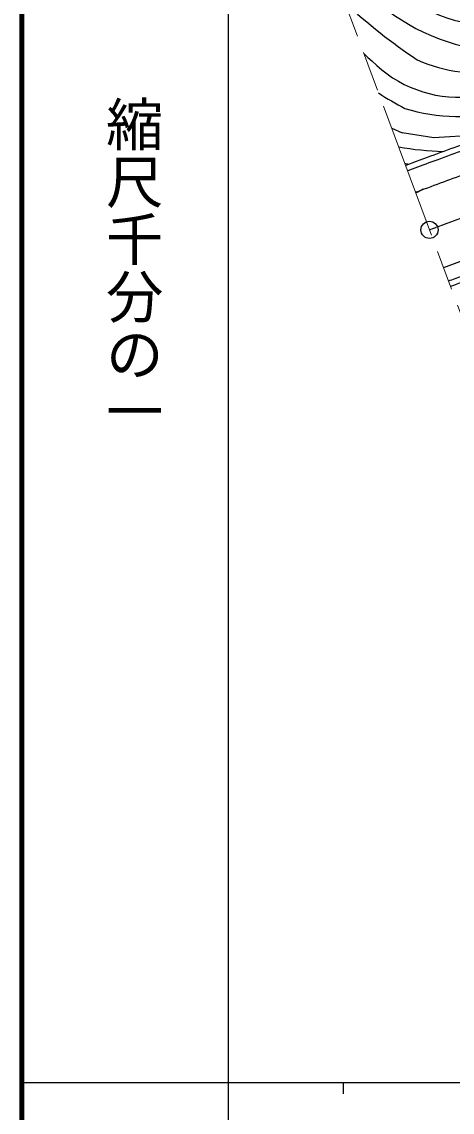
# Model space of a CAD drawing. Units: millimetres, scale not verified. Extents: x 40000 to 680000, y 20000 to 380000.
# Drawn here: x 40000 to 77515, y 202409 to 297439 of the extents above; entities that cross this region are included whole.
import ezdxf
from ezdxf.enums import TextEntityAlignment as Align

# ---------------------------------------------------------------- set-up
doc = ezdxf.new("R2010")
doc.units = ezdxf.units.MM
doc.header["$LTSCALE"] = 1000
doc.linetypes.add('CHAIN', pattern=[18.5, 12, -1.5, 3.5, -1.5])
for name, color, linetype, lineweight in [('M-BGD', 7, 'Continuous', 25), ('M-BMK', 2, 'CHAIN', 13), ('M-BMK-SRVR', 3, 'Continuous', 25), ('M-TTL', 2, 'Continuous', 140), ('M-TTL-BAND', 7, 'Continuous', 25)]:
    doc.layers.add(name, color=color, linetype=linetype, lineweight=lineweight)
doc.styles.add('@ＭＳ ゴシック', font='')
doc.styles.get('@ＭＳ ゴシック').set_extended_font_data('@MS Gothic')

msp = doc.modelspace()

# ---------------------------------------------------------------- linework, layer by layer
at = {"layer": 'M-BGD'}
for p, q in [((72244, 288156), (73152, 287751)), ((75917, 287326), (73152, 287751)), ((80879, 287652), (75917, 287326))]:
    msp.add_line(p, q, dxfattribs=at)
for centre, radius, start, end in [((81067, 309722), 12595, 220.98459, 269.66285), ((82888, 313150), 18383, 223.9625, 260.75593), ((102900, 336658), 51159, 227.26076, 236.24689), ((188736, 427380), 178208, 228.1482, 228.43786), ((78117, 301554), 10696, 224.6386, 274.63747), ((79515, 305074), 12055, 245.28577, 282.45324), ((84286, 311070), 23815, 236.37262, 242.75309), ((78020, 304789), 15597, 252.70202, 285.72309), ((77409, 312468), 26331, 260.02393, 268.53377), ((81936, 311091), 27341, 251.74396, 252.4534), ((72748, 286154), 3960, 293.66214, 304.5299)]:
    msp.add_arc(centre, radius, start, end, dxfattribs=at)
for points in [[(73444, 284930), (73632, 285000), (73828, 285073), (74035, 285149), (75977, 285870), (77066, 286270), (79013, 286977), (80825, 287634), (81840, 288001), (83656, 288646), (84914, 289093), (85310, 289233), (86879, 289783)], [(73618, 284462), (74190, 284675), (74789, 284896), (75514, 285164), (77442, 285875), (78522, 286271), (80454, 286967), (82283, 287626), (83308, 287995), (85141, 288642), (85884, 288904), (86118, 288987), (87045, 289312)], [(74315, 282587), (74350, 282600), (74384, 282612), (74419, 282625), (76259, 283309), (77290, 283689), (79133, 284361), (80977, 285033), (82011, 285406), (83859, 286064), (85361, 286600), (85834, 286767), (87708, 287425)], [(76765, 276030), (78124, 276535), (79103, 276897), (80653, 277463), (82461, 278125), (83476, 278490), (85287, 279141), (87105, 279794), (88127, 280150), (89949, 280793), (89983, 280805), (89994, 280809), (90037, 280824)], [(77210, 274861), (77388, 274928), (77575, 274997), (77770, 275069), (79519, 275718), (80500, 276078), (82253, 276716), (84102, 277390), (85139, 277763), (86993, 278423), (88343, 278903), (88768, 279054), (90453, 279645)], [(77387, 274394), (78147, 274677), (78900, 274955), (79875, 275314), (81658, 275970), (82659, 276333), (84445, 276979), (86283, 277643), (87315, 278010), (89158, 278660), (89728, 278861), (89907, 278924), (90619, 279173)]]:
    msp.add_open_spline(points, degree=3, knots=[0, 0, 0, 0, 1, 1, 1, 2, 2, 2, 3, 3, 3, 4, 4, 4, 4], dxfattribs=at)
at = {"layer": 'M-BMK'}
msp.add_line((65079, 307425), (97203, 221039), dxfattribs=at)
msp.add_open_spline([(75535, 279307), (76456, 279650), (77293, 279959), (78453, 280385), (80286, 281058), (81314, 281434), (83152, 282093), (84990, 282752), (86020, 283121), (87863, 283770), (88257, 283908), (88381, 283952), (88873, 284125)], degree=3, knots=[0, 0, 0, 0, 1, 1, 1, 2, 2, 2, 3, 3, 3, 4, 4, 4, 4], dxfattribs=at)
at = {"layer": 'M-BMK-SRVR'}
msp.add_circle((75536, 279306), 750, dxfattribs=at)
at = {"layer": 'M-TTL'}
msp.add_line((40000, 380000), (40000, 20000), dxfattribs=at)
at = {"layer": 'M-TTL-BAND'}
for p, q in [((58000, 370000), (58000, 20000)), ((40000, 205000), (579000, 205000)), ((68000, 205000), (68000, 204000))]:
    msp.add_line(p, q, dxfattribs=at)

# ---------------------------------------------------------------- texts
at = {"layer": 'M-TTL-BAND', "style": '@ＭＳ ゴシック'}
msp.add_text('縮尺千分の一', height=3666, rotation=270, dxfattribs=at).set_placement((49777, 261030), align=Align.MIDDLE_RIGHT)

doc.saveas('drawing.dxf')
